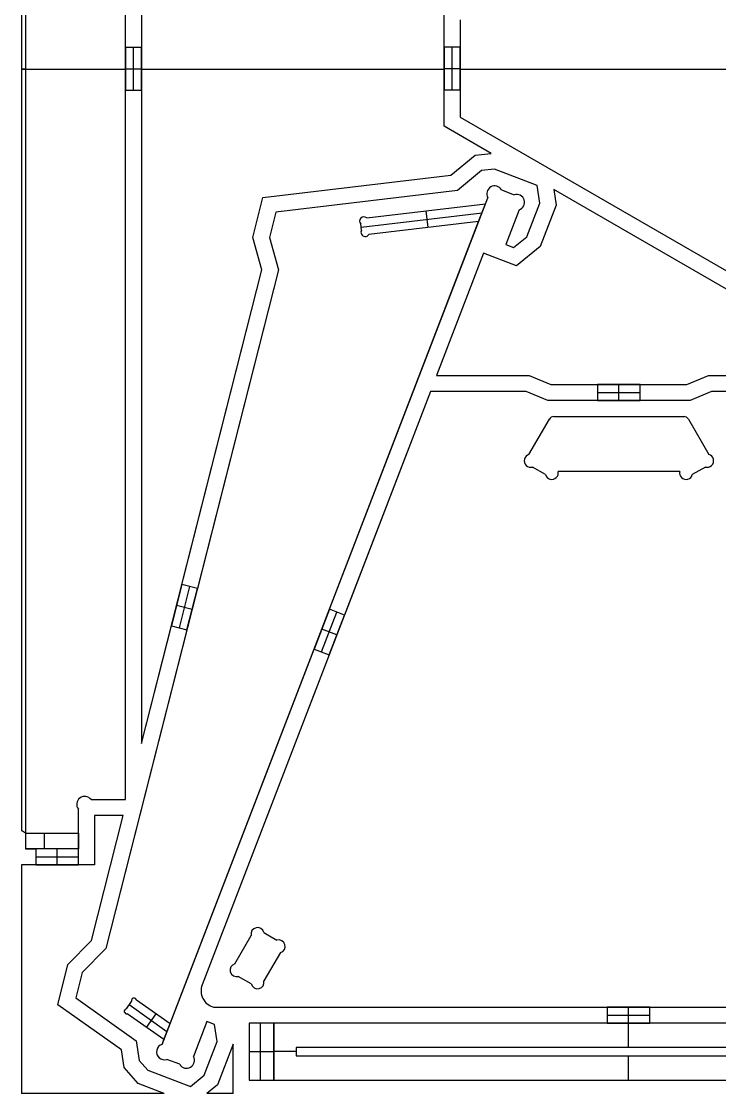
# Model space of a CAD drawing. Extents: x 0 to 96, y 0 to 48.
# Drawn here: x 69.87 to 86.23, y 0 to 25.13 of the extents above; entities that cross this region are included whole.
import ezdxf

# ---------------------------------------------------------------- set-up
doc = ezdxf.new("R2010")
doc.units = 0
doc.header["$MEASUREMENT"] = 0
doc.layers.add('3D_NESTING', color=18, linetype='CONTINUOUS')

msp = doc.modelspace()

# ---------------------------------------------------------------- linework, layer by layer
at = {"layer": '3D_NESTING'}
for p, q in [((69.874, 41.877, -0.738), (69.874, 6.155, -0.738)), ((69.874, 41.877, -0.394), (69.874, 6.155, -0.394)), ((69.965, 41.929, -0.394), (69.965, 6.102, -0.394)), ((69.965, 41.929), (69.965, 6.102)), ((69.965, 41.929, -0.197), (69.965, 6.102, -0.197)), ((72.311, 6.89), (72.311, 41.142)), ((72.311, 24.516, -0.738), (72.311, 41.142, -0.738)), ((72.311, 6.89, -0.369), (72.311, 41.142, -0.369)), ((72.686, 39.826), (72.686, 8.206)), ((72.686, 39.826, -0.738), (72.686, 24.516, -0.738)), ((72.686, 39.826, -0.369), (72.686, 8.206, -0.369)), ((79.777, 22.668), (79.777, 25.379)), ((79.777, 24.524, -0.738), (79.777, 25.379, -0.738)), ((79.777, 22.668, -0.369), (79.777, 25.379, -0.369)), ((80.152, 25.163), (80.152, 22.885)), ((80.152, 25.163, -0.738), (80.152, 24.524, -0.738)), ((80.152, 25.163, -0.369), (80.152, 22.885, -0.369)), ((72.311, 24.516, -0.738), (72.311, 23.516, -0.738)), ((72.686, 24.516, -0.738), (72.311, 24.516, -0.738)), ((72.686, 24.516, -0.613), (72.311, 24.516, -0.613)), ((72.311, 24.516, -0.613), (72.311, 23.516, -0.613)), ((72.311, 24.516, -0.738), (72.311, 24.516, -0.613)), ((72.686, 24.516, -0.675), (72.311, 24.516, -0.675)), ((72.498, 24.516, -0.738), (72.498, 24.516, -0.613)), ((72.498, 23.516, -0.738), (72.498, 24.516, -0.738)), ((72.498, 23.516, -0.613), (72.498, 24.516, -0.613)), ((72.686, 24.516, -0.738), (72.686, 24.516, -0.613)), ((72.686, 23.516, -0.613), (72.686, 24.516, -0.613)), ((72.686, 23.516, -0.738), (72.686, 24.516, -0.738)), ((80.152, 24.524, -0.738), (79.777, 24.524, -0.738)), ((80.152, 24.524, -0.613), (79.777, 24.524, -0.613)), ((79.777, 24.524, -0.613), (79.777, 23.524, -0.613)), ((79.777, 24.524, -0.738), (79.777, 24.524, -0.613)), ((79.777, 24.524, -0.738), (79.777, 23.524, -0.738)), ((80.152, 24.524, -0.675), (79.777, 24.524, -0.675)), ((79.964, 24.524, -0.738), (79.964, 24.524, -0.613)), ((79.964, 23.524, -0.738), (79.964, 24.524, -0.738)), ((79.964, 23.524, -0.613), (79.964, 24.524, -0.613)), ((80.152, 23.524, -0.738), (80.152, 24.524, -0.738)), ((80.152, 24.524, -0.738), (80.152, 24.524, -0.613)), ((80.152, 23.524, -0.613), (80.152, 24.524, -0.613)), ((69.874, 24.016, -0.394), (69.874, 24.016, -0.738)), ((69.874, 24.016, -0.394), (69.965, 24.016, -0.394)), ((72.311, 24, -0.738), (69.874, 24, -0.738)), ((69.965, 24.016), (69.965, 24.016, -0.394)), ((72.311, 24), (69.965, 24)), ((72.311, 24.016, -0.738), (72.686, 24.016, -0.738)), ((72.311, 24.016, -0.613), (72.686, 24.016, -0.613)), ((72.311, 24.016), (72.311, 24.016, -0.613)), ((72.686, 24.016), (72.686, 24.016, -0.613)), ((79.777, 24), (72.686, 24)), ((79.777, 24, -0.738), (72.686, 24, -0.738)), ((79.777, 24.024, -0.738), (80.152, 24.024, -0.738)), ((79.777, 24.024, -0.613), (80.152, 24.024, -0.613)), ((79.777, 24.024), (79.777, 24.024, -0.613)), ((80.152, 24.024), (80.152, 24.024, -0.613)), ((93.009, 24), (80.152, 24)), ((93.009, 24, -0.738), (80.152, 24, -0.738)), ((72.311, 6.89, -0.738), (72.311, 23.516, -0.738)), ((72.311, 23.516, -0.738), (72.686, 23.516, -0.738)), ((72.311, 23.516, -0.613), (72.686, 23.516, -0.613)), ((72.311, 23.516, -0.738), (72.311, 23.516, -0.613)), ((72.311, 23.516, -0.675), (72.686, 23.516, -0.675)), ((72.498, 23.516, -0.738), (72.498, 23.516, -0.613)), ((72.686, 23.516, -0.738), (72.686, 23.516, -0.613)), ((72.686, 23.516, -0.738), (72.686, 8.206, -0.738)), ((79.777, 22.668, -0.738), (79.777, 23.524, -0.738)), ((79.777, 23.524, -0.738), (80.152, 23.524, -0.738)), ((79.777, 23.524, -0.613), (80.152, 23.524, -0.613)), ((79.777, 23.524, -0.738), (79.777, 23.524, -0.613)), ((79.777, 23.524, -0.675), (80.152, 23.524, -0.675)), ((79.964, 23.524, -0.738), (79.964, 23.524, -0.613)), ((80.152, 23.524, -0.738), (80.152, 23.524, -0.613)), ((80.152, 23.524, -0.738), (80.152, 22.885, -0.738)), ((80.152, 22.885), (80.152, 22.885, -0.738)), ((80.152, 22.885), (92.586, 15.705)), ((80.152, 22.885, -0.738), (92.586, 15.705, -0.738)), ((80.152, 22.885, -0.369), (92.586, 15.705, -0.369)), ((80.876, 22.033), (79.777, 22.668)), ((79.777, 22.668), (79.777, 22.668, -0.738)), ((80.876, 22.033, -0.738), (79.777, 22.668, -0.738)), ((80.876, 22.033, -0.369), (79.777, 22.668, -0.369)), ((80.327, 22.351), (80.327, 22.351, -0.738)), ((79.934, 21.525), (80.503, 21.989)), ((79.934, 21.525, -0.738), (80.503, 21.989, -0.738)), ((79.934, 21.525, -0.369), (80.503, 21.989, -0.369)), ((80.503, 21.989), (80.876, 22.033)), ((80.503, 21.989, -0.738), (80.876, 22.033, -0.738)), ((80.503, 21.989, -0.369), (80.876, 22.033, -0.369)), ((80.503, 21.989), (80.503, 21.989, -0.738)), ((80.69, 22.011), (80.69, 22.011, -0.738)), ((80.876, 22.033), (80.876, 22.033, -0.738)), ((80.655, 21.629), (80.087, 21.165)), ((80.655, 21.629, -0.738), (80.087, 21.165, -0.738)), ((80.655, 21.629, -0.369), (80.087, 21.165, -0.369)), ((80.218, 21.757), (80.218, 21.757, -0.738)), ((80.954, 21.665), (80.655, 21.629)), ((80.954, 21.665, -0.738), (80.655, 21.629, -0.738)), ((80.954, 21.665, -0.369), (80.655, 21.629, -0.369)), ((80.655, 21.629), (80.655, 21.629, -0.738)), ((80.805, 21.647), (80.805, 21.647, -0.738)), ((81.953, 21.28), (80.954, 21.665)), ((80.954, 21.665), (80.954, 21.665, -0.738)), ((81.953, 21.28, -0.738), (80.954, 21.665, -0.738)), ((81.953, 21.28, -0.369), (80.954, 21.665, -0.369)), ((75.532, 21.002), (79.934, 21.525)), ((75.532, 21.002, -0.738), (79.934, 21.525, -0.738)), ((75.532, 21.002, -0.369), (79.934, 21.525, -0.369)), ((79.934, 21.525), (79.934, 21.525, -0.738)), ((80.371, 21.397), (80.371, 21.397, -0.738)), ((81.454, 21.473), (81.454, 21.473, -0.738)), ((80.087, 21.165), (75.833, 20.66)), ((80.087, 21.165, -0.738), (75.833, 20.66, -0.738)), ((80.087, 21.165, -0.369), (75.833, 20.66, -0.369)), ((77.733, 21.263), (77.733, 21.263, -0.738)), ((80.087, 21.165), (80.087, 21.165, -0.738)), ((80.868, 21.247), (80.868, 21.247, -0.738)), ((81.121, 21.179), (81.121, 21.179, -0.738)), ((81.121, 21.179), (81.421, 21.063)), ((81.121, 21.179, -0.738), (81.421, 21.063, -0.738)), ((81.121, 21.179, -0.369), (81.421, 21.063, -0.369)), ((81.271, 21.121), (81.271, 21.121, -0.738)), ((82.017, 20.866), (81.953, 21.28)), ((81.953, 21.28), (81.953, 21.28, -0.738)), ((82.017, 20.866, -0.738), (81.953, 21.28, -0.738)), ((82.017, 20.866, -0.369), (81.953, 21.28, -0.369)), ((92.258, 15.461), (82.348, 21.184)), ((82.348, 21.184), (82.348, 21.184, -0.738)), ((82.348, 21.184), (82.402, 20.824)), ((82.348, 21.184, -0.738), (82.402, 20.824, -0.738)), ((86.892, 18.56, -0.738), (82.348, 21.184, -0.738)), ((92.258, 15.461, -0.369), (82.348, 21.184, -0.369)), ((82.348, 21.184, -0.369), (82.402, 20.824, -0.369)), ((75.294, 20.059), (75.532, 21.002)), ((75.294, 20.059, -0.738), (75.532, 21.002, -0.738)), ((75.294, 20.059, -0.369), (75.532, 21.002, -0.369)), ((75.532, 21.002), (75.532, 21.002, -0.738)), ((77.09, 11.349, -0.738), (80.8, 20.994, -0.738)), ((77.96, 20.912), (77.96, 20.912, -0.738)), ((80.746, 20.852), (80.8, 20.994)), ((80.746, 20.852, -0.369), (80.8, 20.994, -0.369)), ((80.8, 20.994), (80.8, 20.994, -0.738)), ((81.421, 21.063), (81.421, 21.063, -0.738)), ((81.654, 20.944), (81.654, 20.944, -0.738)), ((81.714, 20.078), (82.017, 20.866)), ((81.714, 20.078, -0.738), (82.017, 20.866, -0.738)), ((81.714, 20.078, -0.369), (82.017, 20.866, -0.369)), ((81.985, 21.073), (81.985, 21.073, -0.738)), ((82.017, 20.866), (82.017, 20.866, -0.738)), ((82.375, 21.004), (82.375, 21.004, -0.738)), ((75.833, 20.66), (75.682, 20.064)), ((75.833, 20.66, -0.738), (75.682, 20.064, -0.738)), ((75.833, 20.66, -0.369), (75.682, 20.064, -0.369)), ((75.833, 20.66), (75.833, 20.66, -0.738)), ((77.836, 20.308, -0.394), (80.666, 20.644, -0.394)), ((77.963, 20.522), (80.746, 20.852)), ((77.963, 20.522, -0.394), (80.746, 20.852, -0.394)), ((77.963, 20.522, -0.197), (80.746, 20.852, -0.197)), ((79.346, 20.686, -0.394), (79.392, 20.295, -0.394)), ((79.373, 20.689), (79.373, 20.689, -0.394)), ((80.586, 20.437, -0.394), (80.746, 20.852, -0.394)), ((80.746, 20.852, -0.394), (80.746, 20.852)), ((81.535, 20.711), (81.222, 19.896)), ((81.535, 20.711, -0.738), (81.222, 19.896, -0.738)), ((81.535, 20.711, -0.369), (81.222, 19.896, -0.369)), ((81.535, 20.711), (81.535, 20.711, -0.738)), ((82.402, 20.824), (82.028, 19.851)), ((82.402, 20.824, -0.738), (82.028, 19.851, -0.738)), ((82.402, 20.824, -0.369), (82.028, 19.851, -0.369)), ((82.402, 20.824), (82.402, 20.824, -0.738)), ((73.356, 1.642), (80.586, 20.437)), ((73.356, 1.642, -0.369), (80.586, 20.437, -0.369)), ((75.413, 20.53), (75.413, 20.53, -0.738)), ((75.757, 20.362), (75.757, 20.362, -0.738)), ((77.824, 20.518), (77.824, 20.518, -0.394)), ((77.844, 20.238), (77.828, 20.379)), ((77.828, 20.379), (77.828, 20.379, -0.394)), ((77.844, 20.238, -0.394), (77.828, 20.379, -0.394)), ((77.844, 20.238, -0.197), (77.828, 20.379, -0.197)), ((77.963, 20.522), (77.963, 20.522, -0.394)), ((80.586, 20.437), (78.009, 20.131)), ((80.586, 20.437, -0.394), (78.009, 20.131, -0.394)), ((80.586, 20.437, -0.197), (78.009, 20.131, -0.197)), ((80.586, 20.437), (80.586, 20.437, -0.394)), ((81.865, 20.472), (81.865, 20.472, -0.738)), ((77.836, 20.308), (77.836, 20.308, -0.394)), ((77.844, 20.238), (77.844, 20.238, -0.394)), ((77.873, 20.102), (77.873, 20.102, -0.394)), ((78.009, 20.131), (78.009, 20.131, -0.394)), ((79.42, 20.298), (79.42, 20.298, -0.394)), ((81.378, 20.303), (81.378, 20.303, -0.738)), ((82.215, 20.337), (82.215, 20.337, -0.738)), ((75.507, 19.303), (75.294, 20.059)), ((75.294, 20.059), (75.294, 20.059, -0.738)), ((75.507, 19.303, -0.738), (75.294, 20.059, -0.738)), ((75.507, 19.303, -0.369), (75.294, 20.059, -0.369)), ((75.682, 20.064), (75.682, 20.064, -0.738)), ((75.682, 20.064), (75.895, 19.308)), ((75.682, 20.064, -0.738), (75.895, 19.308, -0.738)), ((75.682, 20.064, -0.369), (75.895, 19.308, -0.369)), ((81.222, 19.896), (81.222, 19.896, -0.738)), ((81.222, 19.896), (81.404, 19.825)), ((81.222, 19.896, -0.738), (81.404, 19.825, -0.738)), ((81.222, 19.896, -0.369), (81.404, 19.825, -0.369)), ((81.313, 19.86), (81.313, 19.86, -0.738)), ((81.404, 19.825), (81.714, 20.078)), ((81.404, 19.825, -0.738), (81.714, 20.078, -0.738)), ((81.404, 19.825, -0.369), (81.714, 20.078, -0.369)), ((82.028, 19.851), (81.472, 19.397)), ((82.028, 19.851, -0.738), (81.472, 19.397, -0.738)), ((82.028, 19.851, -0.369), (81.472, 19.397, -0.369)), ((81.559, 19.952), (81.559, 19.952, -0.738)), ((81.714, 20.078), (81.714, 20.078, -0.738)), ((82.028, 19.851), (82.028, 19.851, -0.738)), ((75.4, 19.681), (75.4, 19.681, -0.738)), ((75.789, 19.686), (75.789, 19.686, -0.738)), ((80.702, 19.694), (79.6, 16.83)), ((80.702, 19.694, -0.738), (79.6, 16.83, -0.738)), ((80.702, 19.694, -0.369), (79.6, 16.83, -0.369)), ((81.472, 19.397), (80.702, 19.694)), ((80.702, 19.694), (80.702, 19.694, -0.738)), ((81.472, 19.397, -0.738), (80.702, 19.694, -0.738)), ((81.472, 19.397, -0.369), (80.702, 19.694, -0.369)), ((81.404, 19.825), (81.404, 19.825, -0.738)), ((81.75, 19.624), (81.75, 19.624, -0.738)), ((81.087, 19.545), (81.087, 19.545, -0.738)), ((81.472, 19.397), (81.472, 19.397, -0.738)), ((75.895, 19.308), (71.85, 3.398)), ((75.895, 19.308, -0.369), (71.85, 3.398, -0.369)), ((72.686, 8.206), (75.507, 19.303)), ((72.686, 8.206, -0.369), (75.507, 19.303, -0.369)), ((73.632, 11.93, -0.738), (75.507, 19.303, -0.738)), ((75.895, 19.308, -0.738), (73.996, 11.837, -0.738)), ((75.507, 19.303), (75.507, 19.303, -0.738)), ((75.895, 19.308), (75.895, 19.308, -0.738)), ((80.151, 18.262), (80.151, 18.262, -0.738)), ((79.6, 16.83), (79.6, 16.83, -0.738)), ((79.6, 16.83), (81.773, 16.83)), ((79.6, 16.83, -0.738), (81.773, 16.83, -0.738)), ((79.6, 16.83, -0.369), (81.773, 16.83, -0.369)), ((80.687, 16.83), (80.687, 16.83, -0.738)), ((81.773, 16.83), (81.773, 16.83, -0.738)), ((81.773, 16.83), (82.278, 16.619)), ((81.773, 16.83, -0.738), (82.278, 16.619, -0.738)), ((81.773, 16.83, -0.369), (82.278, 16.619, -0.369)), ((82.025, 16.724), (82.025, 16.724, -0.738)), ((82.278, 16.619), (82.278, 16.619, -0.738)), ((82.278, 16.619), (85.465, 16.619)), ((82.278, 16.619, -0.738), (83.371, 16.619, -0.738)), ((82.278, 16.619, -0.369), (85.465, 16.619, -0.369)), ((84.371, 16.619, -0.738), (83.371, 16.619, -0.738)), ((83.371, 16.619, -0.738), (83.371, 16.244, -0.738)), ((83.371, 16.619, -0.613), (83.371, 16.244, -0.613)), ((83.371, 16.619, -0.738), (83.371, 16.619, -0.613)), ((84.371, 16.619, -0.613), (83.371, 16.619, -0.613)), ((83.371, 16.619, -0.675), (83.371, 16.244, -0.675)), ((83.871, 16.244, -0.738), (83.871, 16.619, -0.738)), ((83.871, 16.244, -0.613), (83.871, 16.619, -0.613)), ((83.871, 16.619), (83.871, 16.619, -0.613)), ((84.371, 16.244, -0.738), (84.371, 16.619, -0.738)), ((84.371, 16.244, -0.613), (84.371, 16.619, -0.613)), ((84.371, 16.619, -0.738), (84.371, 16.619, -0.613)), ((84.371, 16.619, -0.738), (85.465, 16.619, -0.738)), ((84.371, 16.244, -0.675), (84.371, 16.619, -0.675)), ((85.465, 16.619), (85.97, 16.83)), ((85.465, 16.619, -0.738), (85.97, 16.83, -0.738)), ((85.465, 16.619, -0.369), (85.97, 16.83, -0.369)), ((85.465, 16.619), (85.465, 16.619, -0.738)), ((85.718, 16.724), (85.718, 16.724, -0.738)), ((85.97, 16.83), (85.97, 16.83, -0.738)), ((85.97, 16.83), (88.544, 16.83)), ((85.97, 16.83, -0.738), (88.544, 16.83, -0.738)), ((85.97, 16.83, -0.369), (88.544, 16.83, -0.369)), ((79.456, 16.455), (74.107, 2.551)), ((79.456, 16.455, -0.369), (74.107, 2.551, -0.369)), ((79.456, 16.455, -0.738), (77.44, 11.215, -0.738)), ((79.456, 16.455), (79.456, 16.455, -0.738)), ((81.698, 16.455), (79.456, 16.455)), ((81.698, 16.455, -0.738), (79.456, 16.455, -0.738)), ((81.698, 16.455, -0.369), (79.456, 16.455, -0.369)), ((80.577, 16.455), (80.577, 16.455, -0.738)), ((82.203, 16.244), (81.698, 16.455)), ((81.698, 16.455), (81.698, 16.455, -0.738)), ((82.203, 16.244, -0.738), (81.698, 16.455, -0.738)), ((82.203, 16.244, -0.369), (81.698, 16.455, -0.369)), ((81.95, 16.349), (81.95, 16.349, -0.738)), ((83.371, 16.431, -0.738), (83.371, 16.431, -0.613)), ((83.371, 16.431, -0.738), (84.371, 16.431, -0.738)), ((83.371, 16.431, -0.613), (84.371, 16.431, -0.613)), ((84.371, 16.431, -0.738), (84.371, 16.431, -0.613)), ((86.045, 16.455), (85.54, 16.244)), ((86.045, 16.455, -0.738), (85.54, 16.244, -0.738)), ((86.045, 16.455, -0.369), (85.54, 16.244, -0.369)), ((85.793, 16.349), (85.793, 16.349, -0.738)), ((86.045, 16.455), (86.045, 16.455, -0.738)), ((88.287, 16.455), (86.045, 16.455)), ((88.287, 16.455, -0.738), (86.045, 16.455, -0.738)), ((88.287, 16.455, -0.369), (86.045, 16.455, -0.369)), ((82.203, 16.244), (82.203, 16.244, -0.738)), ((85.54, 16.244), (82.203, 16.244)), ((83.371, 16.244, -0.738), (82.203, 16.244, -0.738)), ((85.54, 16.244, -0.369), (82.203, 16.244, -0.369)), ((83.371, 16.244, -0.738), (84.371, 16.244, -0.738)), ((83.371, 16.244, -0.738), (83.371, 16.244, -0.613)), ((83.371, 16.244, -0.613), (84.371, 16.244, -0.613)), ((83.871, 16.244), (83.871, 16.244, -0.613)), ((85.54, 16.244, -0.738), (84.371, 16.244, -0.738)), ((84.371, 16.244, -0.738), (84.371, 16.244, -0.613)), ((85.54, 16.244), (85.54, 16.244, -0.738)), ((82.287, 15.849), (82.287, 15.849, -0.738)), ((82.346, 15.865), (82.346, 15.865, -0.738)), ((82.346, 15.865), (85.397, 15.865)), ((82.346, 15.865, -0.738), (85.397, 15.865, -0.738)), ((82.346, 15.865, -0.369), (85.397, 15.865, -0.369)), ((83.871, 15.865), (83.871, 15.865, -0.738)), ((85.397, 15.865), (85.397, 15.865, -0.738)), ((85.456, 15.849), (85.456, 15.849, -0.738)), ((81.765, 14.976), (82.244, 15.806)), ((81.765, 14.976, -0.738), (82.244, 15.806, -0.738)), ((81.765, 14.976, -0.369), (82.244, 15.806, -0.369)), ((82.244, 15.806), (82.244, 15.806, -0.738)), ((85.499, 15.806), (85.499, 15.806, -0.738)), ((85.499, 15.806), (85.978, 14.976)), ((85.499, 15.806, -0.738), (85.978, 14.976, -0.738)), ((85.499, 15.806, -0.369), (85.978, 14.976, -0.369)), ((82.004, 15.391), (82.004, 15.391, -0.738)), ((85.739, 15.391), (85.739, 15.391, -0.738)), ((81.672, 14.905), (81.672, 14.905, -0.738)), ((81.765, 14.976), (81.765, 14.976, -0.738)), ((85.978, 14.976), (85.978, 14.976, -0.738)), ((86.071, 14.905), (86.071, 14.905, -0.738)), ((81.657, 14.788), (81.657, 14.788, -0.738)), ((81.73, 14.696), (81.73, 14.696, -0.738)), ((82.151, 14.507), (81.846, 14.683)), ((81.846, 14.683), (81.846, 14.683, -0.738)), ((82.151, 14.507, -0.738), (81.846, 14.683, -0.738)), ((82.151, 14.507, -0.369), (81.846, 14.683, -0.369)), ((81.999, 14.595), (81.999, 14.595, -0.738)), ((82.446, 14.581), (82.446, 14.581, -0.738)), ((85.297, 14.581), (82.446, 14.581)), ((85.297, 14.581, -0.738), (82.446, 14.581, -0.738)), ((85.297, 14.581, -0.369), (82.446, 14.581, -0.369)), ((83.871, 14.581), (83.871, 14.581, -0.738)), ((85.297, 14.581), (85.297, 14.581, -0.738)), ((85.897, 14.683), (85.592, 14.507)), ((85.897, 14.683, -0.738), (85.592, 14.507, -0.738)), ((85.897, 14.683, -0.369), (85.592, 14.507, -0.369)), ((85.744, 14.595), (85.744, 14.595, -0.738)), ((85.897, 14.683), (85.897, 14.683, -0.738)), ((86.013, 14.696), (86.013, 14.696, -0.738)), ((86.086, 14.788), (86.086, 14.788, -0.738)), ((82.151, 14.507), (82.151, 14.507, -0.738)), ((82.22, 14.413), (82.22, 14.413, -0.738)), ((82.336, 14.396), (82.336, 14.396, -0.738)), ((82.429, 14.466), (82.429, 14.466, -0.738)), ((85.314, 14.466), (85.314, 14.466, -0.738)), ((85.407, 14.396), (85.407, 14.396, -0.738)), ((85.523, 14.413), (85.523, 14.413, -0.738)), ((85.592, 14.507), (85.592, 14.507, -0.738)), ((74.096, 13.754), (74.096, 13.754, -0.738)), ((73.632, 11.93, -0.613), (73.386, 10.961, -0.613)), ((73.632, 11.93, -0.738), (73.386, 10.961, -0.738)), ((73.814, 11.884, -0.738), (73.568, 10.914, -0.738)), ((73.814, 11.884, -0.613), (73.568, 10.914, -0.613)), ((73.996, 11.837, -0.738), (73.632, 11.93, -0.738)), ((73.996, 11.837, -0.613), (73.632, 11.93, -0.613)), ((73.632, 11.93, -0.738), (73.632, 11.93, -0.613)), ((73.996, 11.837, -0.675), (73.632, 11.93, -0.675)), ((73.749, 10.868, -0.738), (73.996, 11.837, -0.738)), ((73.749, 10.868, -0.613), (73.996, 11.837, -0.613)), ((73.814, 11.884, -0.738), (73.814, 11.884, -0.613)), ((73.996, 11.837, -0.738), (73.996, 11.837, -0.613)), ((73.509, 11.445, -0.738), (73.873, 11.353, -0.738)), ((73.509, 11.445, -0.613), (73.873, 11.353, -0.613)), ((73.873, 11.353), (73.873, 11.353, -0.613)), ((77.09, 11.349, -0.738), (76.731, 10.416, -0.738)), ((77.09, 11.349, -0.613), (76.731, 10.416, -0.613)), ((77.44, 11.215, -0.738), (77.09, 11.349, -0.738)), ((77.44, 11.215, -0.613), (77.09, 11.349, -0.613)), ((77.09, 11.349, -0.738), (77.09, 11.349, -0.613)), ((77.44, 11.215, -0.675), (77.09, 11.349, -0.675)), ((76.906, 10.349, -0.738), (77.265, 11.282, -0.738)), ((76.906, 10.349, -0.613), (77.265, 11.282, -0.613)), ((76.984, 11.073), (76.984, 11.073, -0.613)), ((77.081, 10.281, -0.738), (77.44, 11.215, -0.738)), ((77.081, 10.281, -0.613), (77.44, 11.215, -0.613)), ((77.265, 11.282, -0.738), (77.265, 11.282, -0.613)), ((77.44, 11.215, -0.738), (77.44, 11.215, -0.613)), ((73.749, 10.868, -0.738), (71.85, 3.398, -0.738)), ((72.686, 8.206, -0.738), (73.386, 10.961, -0.738)), ((73.386, 10.961, -0.738), (73.749, 10.868, -0.738)), ((73.386, 10.961, -0.613), (73.749, 10.868, -0.613)), ((73.386, 10.961, -0.738), (73.386, 10.961, -0.613)), ((73.386, 10.961, -0.675), (73.749, 10.868, -0.675)), ((73.568, 10.914, -0.738), (73.568, 10.914, -0.613)), ((73.749, 10.868, -0.738), (73.749, 10.868, -0.613)), ((77.261, 10.748, -0.738), (76.911, 10.883, -0.738)), ((77.261, 10.748, -0.613), (76.911, 10.883, -0.613)), ((73.167, 1.152, -0.738), (76.731, 10.416, -0.738)), ((76.731, 10.416, -0.738), (77.081, 10.281, -0.738)), ((76.731, 10.416, -0.613), (77.081, 10.281, -0.613)), ((76.731, 10.416, -0.738), (76.731, 10.416, -0.613)), ((76.731, 10.416, -0.675), (77.081, 10.281, -0.675)), ((76.906, 10.349, -0.738), (76.906, 10.349, -0.613)), ((77.081, 10.281, -0.738), (74.107, 2.551, -0.738)), ((77.081, 10.281, -0.738), (77.081, 10.281, -0.613)), ((76.782, 9.503), (76.782, 9.503, -0.738)), ((72.686, 8.206), (72.686, 8.206, -0.738)), ((71.242, 6.925), (71.242, 6.925, -0.738)), ((71.505, 6.89), (71.505, 6.89, -0.738)), ((71.505, 6.89), (72.311, 6.89)), ((71.505, 6.89, -0.738), (72.311, 6.89, -0.738)), ((71.505, 6.89, -0.369), (72.311, 6.89, -0.369)), ((71.908, 6.89), (71.908, 6.89, -0.738)), ((72.311, 6.89), (72.311, 6.89, -0.738)), ((71.207, 6.662), (71.207, 6.662, -0.738)), ((71.207, 5.734, -0.738), (71.207, 6.662, -0.738)), ((71.207, 6.102), (71.207, 6.662)), ((71.207, 6.102, -0.369), (71.207, 6.662, -0.369)), ((71.511, 3.588), (72.256, 6.515)), ((71.511, 3.588, -0.738), (72.256, 6.515, -0.738)), ((71.511, 3.588, -0.369), (72.256, 6.515, -0.369)), ((71.582, 6.515), (71.582, 6.515, -0.738)), ((72.256, 6.515), (71.582, 6.515)), ((71.582, 6.515), (71.582, 5.359)), ((72.256, 6.515, -0.738), (71.582, 6.515, -0.738)), ((71.582, 6.515, -0.738), (71.582, 5.359, -0.738)), ((72.256, 6.515, -0.369), (71.582, 6.515, -0.369)), ((71.582, 6.515, -0.369), (71.582, 5.359, -0.369)), ((71.919, 6.515), (71.919, 6.515, -0.738)), ((72.256, 6.515), (72.256, 6.515, -0.738)), ((69.874, 6.155, -0.394), (69.874, 6.155, -0.738)), ((69.923, 6.135, -0.394), (69.923, 6.135, -0.738)), ((69.965, 6.102), (69.965, 6.102, -0.394)), ((69.965, 6.102, -0.738), (69.965, 5.734, -0.738)), ((69.965, 6.102, -0.394), (71.207, 6.102, -0.394)), ((69.965, 6.102, -0.394), (69.965, 5.734, -0.394)), ((69.965, 6.102), (71.207, 6.102)), ((69.965, 6.102, -0.394), (69.965, 6.102, -0.738)), ((69.965, 6.102, -0.197), (71.207, 6.102, -0.197)), ((70.402, 6.102, -0.394), (70.402, 5.734, -0.394)), ((70.586, 6.102), (70.586, 6.102, -0.394)), ((71.207, 6.102), (71.207, 6.102, -0.394)), ((71.207, 6.102, -0.394), (71.207, 5.734, -0.394)), ((71.207, 6.102), (71.207, 6.102, -0.738)), ((69.965, 5.918, -0.394), (69.965, 5.918, -0.738)), ((71.582, 5.937), (71.582, 5.937, -0.738)), ((69.965, 5.734, -0.738), (70.207, 5.734, -0.738)), ((71.207, 5.734, -0.394), (69.965, 5.734, -0.394)), ((69.965, 5.734, -0.394), (69.965, 5.734, -0.738)), ((71.207, 5.734, -0.738), (70.207, 5.734, -0.738)), ((70.207, 5.734, -0.738), (70.207, 5.359, -0.738)), ((70.207, 5.734, -0.613), (70.207, 5.359, -0.613)), ((70.207, 5.734, -0.738), (70.207, 5.734, -0.613)), ((71.207, 5.734, -0.613), (70.207, 5.734, -0.613)), ((70.207, 5.734, -0.675), (70.207, 5.359, -0.675)), ((70.207, 5.547, -0.738), (70.207, 5.547, -0.613)), ((70.207, 5.547, -0.738), (71.207, 5.547, -0.738)), ((70.207, 5.547, -0.613), (71.207, 5.547, -0.613)), ((70.586, 5.734, -0.394), (70.586, 5.734, -0.613)), ((70.707, 5.359, -0.738), (70.707, 5.734, -0.738)), ((70.707, 5.359, -0.613), (70.707, 5.734, -0.613)), ((71.207, 5.734, -0.394), (71.207, 5.734, -0.613)), ((71.207, 5.359, -0.738), (71.207, 5.734, -0.738)), ((71.207, 5.359, -0.613), (71.207, 5.734, -0.613)), ((71.207, 5.734, -0.738), (71.207, 5.734, -0.613)), ((71.207, 5.359, -0.675), (71.207, 5.734, -0.675)), ((71.207, 5.547, -0.738), (71.207, 5.547, -0.613)), ((69.874, 5.359), (69.874, 5.359, -0.738)), ((71.582, 5.359), (69.874, 5.359)), ((69.874, 5.359), (69.874, 0)), ((69.874, 5.359, -0.738), (69.874, 0, -0.738)), ((70.207, 5.359, -0.738), (69.874, 5.359, -0.738)), ((71.582, 5.359, -0.369), (69.874, 5.359, -0.369)), ((69.874, 5.359, -0.369), (69.874, 0, -0.369)), ((70.207, 5.359, -0.738), (71.207, 5.359, -0.738)), ((70.207, 5.359, -0.738), (70.207, 5.359, -0.613)), ((70.207, 5.359, -0.613), (71.207, 5.359, -0.613)), ((70.728, 5.359), (70.728, 5.359, -0.613)), ((71.582, 5.359, -0.738), (71.207, 5.359, -0.738)), ((71.207, 5.359, -0.738), (71.207, 5.359, -0.613)), ((71.582, 5.359), (71.582, 5.359, -0.738)), ((71.883, 5.051), (71.883, 5.051, -0.738)), ((75.369, 3.887), (75.369, 3.887, -0.738)), ((75.552, 3.775), (75.86, 3.595)), ((75.552, 3.775, -0.738), (75.86, 3.595, -0.738)), ((75.552, 3.775), (75.552, 3.775, -0.738)), ((75.552, 3.775, -0.369), (75.86, 3.595, -0.369)), ((70.962, 3.024), (71.511, 3.588)), ((70.962, 3.024, -0.738), (71.511, 3.588, -0.738)), ((70.962, 3.024, -0.369), (71.511, 3.588, -0.369)), ((71.511, 3.588), (71.511, 3.588, -0.738)), ((74.873, 3.04), (75.257, 3.704)), ((74.873, 3.04, -0.738), (75.257, 3.704, -0.738)), ((74.873, 3.04, -0.369), (75.257, 3.704, -0.369)), ((75.257, 3.704), (75.257, 3.704, -0.738)), ((75.706, 3.685), (75.706, 3.685, -0.738)), ((75.86, 3.595), (75.86, 3.595, -0.738)), ((71.237, 3.306), (71.237, 3.306, -0.738)), ((71.85, 3.398), (71.3, 2.834)), ((71.85, 3.398, -0.738), (71.3, 2.834, -0.738)), ((71.85, 3.398, -0.369), (71.3, 2.834, -0.369)), ((71.85, 3.398), (71.85, 3.398, -0.738)), ((75.065, 3.372), (75.065, 3.372, -0.738)), ((75.943, 3.303), (75.552, 2.643)), ((75.943, 3.303, -0.738), (75.552, 2.643, -0.738)), ((75.943, 3.303, -0.369), (75.552, 2.643, -0.369)), ((75.943, 3.303), (75.943, 3.303, -0.738)), ((76.048, 3.49), (76.048, 3.49, -0.738)), ((70.723, 2.083), (70.962, 3.024)), ((70.723, 2.083, -0.738), (70.962, 3.024, -0.738)), ((70.723, 2.083, -0.369), (70.962, 3.024, -0.369)), ((70.962, 3.024), (70.962, 3.024, -0.738)), ((71.575, 3.116), (71.575, 3.116, -0.738)), ((74.873, 3.04), (74.873, 3.04, -0.738)), ((71.3, 2.834), (71.149, 2.24)), ((71.3, 2.834, -0.738), (71.149, 2.24, -0.738)), ((71.3, 2.834, -0.369), (71.149, 2.24, -0.369)), ((71.3, 2.834), (71.3, 2.834, -0.738)), ((74.768, 2.853), (74.768, 2.853, -0.738)), ((75.748, 2.973), (75.748, 2.973, -0.738)), ((69.874, 2.68), (69.874, 2.68, -0.738)), ((70.842, 2.553), (70.842, 2.553, -0.738)), ((71.225, 2.537), (71.225, 2.537, -0.738)), ((74.107, 2.551), (74.107, 2.551, -0.738)), ((75.257, 2.57), (74.955, 2.747)), ((74.955, 2.747), (74.955, 2.747, -0.738)), ((75.257, 2.57, -0.738), (74.955, 2.747, -0.738)), ((75.257, 2.57, -0.369), (74.955, 2.747, -0.369)), ((75.106, 2.659), (75.106, 2.659, -0.738)), ((75.257, 2.57), (75.257, 2.57, -0.738)), ((75.552, 2.643), (75.552, 2.643, -0.738)), ((75.441, 2.459), (75.441, 2.459, -0.738)), ((72.217, 1.024), (70.723, 2.083)), ((70.723, 2.083), (70.723, 2.083, -0.738)), ((72.217, 1.024, -0.738), (70.723, 2.083, -0.738)), ((72.217, 1.024, -0.369), (70.723, 2.083, -0.369)), ((71.149, 2.24), (71.149, 2.24, -0.738)), ((71.149, 2.24), (72.563, 1.239)), ((71.149, 2.24, -0.738), (72.563, 1.239, -0.738)), ((71.149, 2.24, -0.369), (72.563, 1.239, -0.369)), ((72.332, 1.988), (72.453, 2.16)), ((72.332, 1.988, -0.394), (72.453, 2.16, -0.394)), ((72.332, 1.988, -0.197), (72.453, 2.16, -0.197)), ((72.393, 2.074), (72.393, 2.074, -0.394)), ((73.282, 1.449, -0.394), (72.395, 2.077, -0.394)), ((72.453, 2.16), (72.453, 2.16, -0.394)), ((72.49, 2.237), (72.49, 2.237, -0.394)), ((72.567, 2.2), (72.567, 2.2, -0.394)), ((72.567, 2.2), (73.356, 1.642)), ((72.567, 2.2, -0.394), (73.356, 1.642, -0.394)), ((72.567, 2.2, -0.197), (73.356, 1.642, -0.197)), ((74.124, 2.23), (74.124, 2.23, -0.738)), ((74.374, 2.028), (74.374, 2.028, -0.738)), ((74.374, 2.028), (93.369, 2.028)), ((74.374, 2.028, -0.738), (83.594, 2.028, -0.738)), ((74.374, 2.028, -0.369), (93.369, 2.028, -0.369)), ((84.594, 2.028, -0.738), (83.594, 2.028, -0.738)), ((83.594, 2.028, -0.738), (83.594, 1.653, -0.738)), ((83.594, 2.028, -0.613), (83.594, 1.653, -0.613)), ((83.594, 2.028, -0.738), (83.594, 2.028, -0.613)), ((84.594, 2.028, -0.613), (83.594, 2.028, -0.613)), ((83.594, 2.028, -0.675), (83.594, 1.653, -0.675)), ((83.871, 2.028), (83.871, 2.028, -0.613)), ((84.094, 1.653, -0.738), (84.094, 2.028, -0.738)), ((84.094, 1.653, -0.613), (84.094, 2.028, -0.613)), ((84.594, 1.653, -0.738), (84.594, 2.028, -0.738)), ((84.594, 1.653, -0.613), (84.594, 2.028, -0.613)), ((84.594, 2.028, -0.738), (84.594, 2.028, -0.613)), ((84.594, 2.028, -0.738), (93.369, 2.028, -0.738)), ((84.594, 1.653, -0.675), (84.594, 2.028, -0.675)), ((72.284, 1.919), (72.284, 1.919, -0.394)), ((72.332, 1.988), (72.332, 1.988, -0.394)), ((72.353, 1.87), (72.353, 1.87, -0.394)), ((73.21, 1.263), (72.353, 1.87)), ((73.21, 1.263, -0.394), (72.353, 1.87, -0.394)), ((73.21, 1.263, -0.197), (72.353, 1.87, -0.197)), ((72.805, 1.549, -0.394), (73.033, 1.871, -0.394)), ((73.007, 1.889), (73.007, 1.889, -0.394)), ((83.594, 1.841, -0.738), (83.594, 1.841, -0.613)), ((83.594, 1.841, -0.738), (84.594, 1.841, -0.738)), ((83.594, 1.841, -0.613), (84.594, 1.841, -0.613)), ((84.594, 1.841, -0.738), (84.594, 1.841, -0.613)), ((71.47, 1.554), (71.47, 1.554, -0.738)), ((71.856, 1.739), (71.856, 1.739, -0.738)), ((72.802, 1.551), (72.802, 1.551, -0.394)), ((73.21, 1.263, -0.394), (73.356, 1.642, -0.394)), ((73.356, 1.642, -0.394), (73.356, 1.642)), ((74.216, 1.685), (73.902, 0.87)), ((74.216, 1.685, -0.738), (73.902, 0.87, -0.738)), ((74.216, 1.685, -0.369), (73.902, 0.87, -0.369)), ((74.398, 1.615), (74.216, 1.685)), ((74.216, 1.685), (74.216, 1.685, -0.738)), ((74.398, 1.615, -0.738), (74.216, 1.685, -0.738)), ((74.398, 1.615, -0.369), (74.216, 1.685, -0.369)), ((74.307, 1.65), (74.307, 1.65, -0.738)), ((74.459, 1.22), (74.398, 1.615)), ((74.398, 1.615), (74.398, 1.615, -0.738)), ((74.459, 1.22, -0.738), (74.398, 1.615, -0.738)), ((74.459, 1.22, -0.369), (74.398, 1.615, -0.369)), ((75.212, 1.653, -0.738), (75.212, 0.315, -0.738)), ((75.788, 1.653, -0.394), (75.212, 1.653, -0.394)), ((75.212, 1.653, -0.394), (75.212, 0.315, -0.394)), ((75.212, 1.653, -0.394), (75.212, 1.653, -0.738)), ((83.594, 1.653, -0.738), (75.212, 1.653, -0.738)), ((75.463, 1.653, -0.394), (75.463, 0.315, -0.394)), ((75.788, 1.653, -0.394), (75.788, 0.315, -0.394)), ((92.401, 1.653, -0.19), (75.788, 1.653, -0.19)), ((75.788, 0.315, -0.19), (75.788, 1.653, -0.19)), ((75.788, 1.653, -0.19), (75.788, 1.653, -0.394)), ((92.401, 1.653, -0.369), (75.788, 1.653, -0.369)), ((75.788, 1.653, -0.197), (75.788, 0.315, -0.197)), ((83.594, 1.653, -0.738), (83.594, 1.653, -0.613)), ((83.594, 1.653, -0.613), (84.594, 1.653, -0.613)), ((83.594, 1.653, -0.738), (84.594, 1.653, -0.738)), ((84.094, 1.653, -0.19), (84.094, 1.653, -0.613)), ((84.094, 1.083, -0.19), (84.094, 1.653, -0.19)), ((92.977, 1.653, -0.738), (84.594, 1.653, -0.738)), ((84.594, 1.653, -0.738), (84.594, 1.653, -0.613)), ((73.167, 1.152), (73.21, 1.263)), ((73.167, 1.152, -0.369), (73.21, 1.263, -0.369)), ((73.21, 1.263), (73.21, 1.263, -0.394)), ((74.059, 1.277), (74.059, 1.277, -0.738)), ((74.429, 1.418), (74.429, 1.418, -0.738)), ((72.28, 0.613), (72.217, 1.024)), ((72.217, 1.024), (72.217, 1.024, -0.738)), ((72.28, 0.613, -0.738), (72.217, 1.024, -0.738)), ((72.28, 0.613, -0.369), (72.217, 1.024, -0.369)), ((72.563, 1.239), (72.563, 1.239, -0.738)), ((72.563, 1.239), (72.634, 0.778)), ((72.563, 1.239, -0.738), (72.634, 0.778, -0.738)), ((72.563, 1.239, -0.369), (72.634, 0.778, -0.369)), ((72.599, 1.008), (72.599, 1.008, -0.738)), ((73.167, 1.152), (73.167, 1.152, -0.738)), ((74.156, 0.432), (74.459, 1.22)), ((74.156, 0.432, -0.738), (74.459, 1.22, -0.738)), ((74.156, 0.432, -0.369), (74.459, 1.22, -0.369)), ((74.459, 1.22), (74.459, 1.22, -0.738)), ((74.837, 1.157), (74.47, 0.204)), ((74.837, 1.157, -0.738), (74.47, 0.204, -0.738)), ((74.837, 1.157, -0.369), (74.47, 0.204, -0.369)), ((74.837, 1.157), (74.837, 1.157, -0.738)), ((74.837, 0), (74.837, 1.157)), ((74.837, 0, -0.738), (74.837, 1.157, -0.738)), ((74.837, 0, -0.369), (74.837, 1.157, -0.369)), ((76.311, 1.083), (76.311, 1.083, -0.19)), ((91.878, 1.083, -0.19), (76.311, 1.083, -0.19)), ((76.311, 1.083, -0.19), (76.311, 0.886, -0.19)), ((91.878, 1.083), (76.311, 1.083)), ((76.311, 1.083), (76.311, 0.886)), ((91.878, 1.083, -0.095), (76.311, 1.083, -0.095)), ((76.311, 1.083, -0.095), (76.311, 0.886, -0.095)), ((84.095, 1.083), (84.095, 1.083, -0.19)), ((72.248, 0.819), (72.248, 0.819, -0.738)), ((72.634, 0.778), (72.634, 0.778, -0.738)), ((72.634, 0.778), (72.832, 0.551)), ((72.634, 0.778, -0.738), (72.832, 0.551, -0.738)), ((72.634, 0.778, -0.369), (72.832, 0.551, -0.369)), ((73.048, 0.919), (73.048, 0.919, -0.738)), ((73.582, 0.685), (73.282, 0.8)), ((73.282, 0.8), (73.282, 0.8, -0.738)), ((73.582, 0.685, -0.738), (73.282, 0.8, -0.738)), ((73.582, 0.685, -0.369), (73.282, 0.8, -0.369)), ((73.902, 0.87), (73.902, 0.87, -0.738)), ((74.307, 0.826), (74.307, 0.826, -0.738)), ((75.212, 0.984, -0.394), (75.212, 0.984, -0.738)), ((75.212, 0.984, -0.394), (75.788, 0.984, -0.394)), ((75.788, 0.984, -0.19), (75.788, 0.984, -0.394)), ((76.311, 0.984, -0.19), (75.788, 0.984, -0.19)), ((76.311, 0.984), (76.311, 0.984, -0.19)), ((76.311, 0.886, -0.19), (91.878, 0.886, -0.19)), ((76.311, 0.886), (76.311, 0.886, -0.19)), ((76.311, 0.886), (91.878, 0.886)), ((76.311, 0.886, -0.095), (91.878, 0.886, -0.095)), ((84.094, 0.315, -0.19), (84.094, 0.886, -0.19)), ((84.095, 0.886), (84.095, 0.886, -0.19)), ((72.61, 0.235), (72.28, 0.613)), ((72.28, 0.613), (72.28, 0.613, -0.738)), ((72.61, 0.235, -0.738), (72.28, 0.613, -0.738)), ((72.61, 0.235, -0.369), (72.28, 0.613, -0.369)), ((72.733, 0.665), (72.733, 0.665, -0.738)), ((72.832, 0.551), (72.832, 0.551, -0.738)), ((72.832, 0.551), (73.831, 0.167)), ((72.832, 0.551, -0.738), (73.831, 0.167, -0.738)), ((72.832, 0.551, -0.369), (73.831, 0.167, -0.369)), ((73.432, 0.743), (73.432, 0.743, -0.738)), ((73.582, 0.685), (73.582, 0.685, -0.738)), ((73.834, 0.617), (73.834, 0.617, -0.738)), ((74.653, 0.681), (74.653, 0.681, -0.738)), ((74.837, 0.549), (74.837, 0.549, -0.738)), ((72.445, 0.424), (72.445, 0.424, -0.738)), ((73.331, 0.359), (73.331, 0.359, -0.738)), ((73.831, 0.167), (74.156, 0.432)), ((73.831, 0.167, -0.738), (74.156, 0.432, -0.738)), ((73.831, 0.167, -0.369), (74.156, 0.432, -0.369)), ((73.993, 0.3), (73.993, 0.3, -0.738)), ((74.156, 0.432), (74.156, 0.432, -0.738)), ((75.212, 0.315, -0.738), (92.977, 0.315, -0.738)), ((75.212, 0.315, -0.394), (75.788, 0.315, -0.394)), ((75.212, 0.315, -0.394), (75.212, 0.315, -0.738)), ((75.788, 0.315, -0.394), (75.788, 0.315, -0.19)), ((75.788, 0.315, -0.19), (92.401, 0.315, -0.19)), ((75.788, 0.315, -0.369), (92.401, 0.315, -0.369)), ((84.094, 0.315, -0.19), (84.094, 0.315, -0.738)), ((69.874, 0), (69.874, 0, -0.738)), ((73.221, 0), (69.874, 0)), ((73.221, 0, -0.738), (69.874, 0, -0.738)), ((73.221, 0, -0.369), (69.874, 0, -0.369)), ((72.61, 0.235), (72.61, 0.235, -0.738)), ((73.221, 0), (72.61, 0.235)), ((73.221, 0, -0.738), (72.61, 0.235, -0.738)), ((73.221, 0, -0.369), (72.61, 0.235, -0.369)), ((73.831, 0.167), (73.831, 0.167, -0.738)), ((74.47, 0.204), (74.22, 0)), ((74.47, 0.204, -0.738), (74.22, 0, -0.738)), ((74.47, 0.204, -0.369), (74.22, 0, -0.369)), ((74.22, 0), (74.22, 0, -0.738)), ((74.837, 0), (74.22, 0)), ((74.837, 0, -0.738), (74.22, 0, -0.738)), ((74.837, 0, -0.369), (74.22, 0, -0.369)), ((74.47, 0.204), (74.47, 0.204, -0.738)), ((74.837, 0, -0.738), (74.837, 0)), ((73.221, 0, -0.738), (73.221, 0))]:
    msp.add_line(p, q, dxfattribs=at)
for centre, radius, start, end in [((80.961, 21.086), 0.185, 29.9363, 209.9363), ((80.961, 21.086, -0.738), 0.185, 29.9363, 209.9363), ((80.961, 21.086, -0.369), 0.185, 29.9363, 209.9363), ((81.478, 20.887), 0.185, 287.9802, 107.9802), ((81.478, 20.887, -0.738), 0.185, 287.9802, 107.9802), ((81.478, 20.887, -0.369), 0.185, 287.9802, 107.9802), ((77.895, 20.45), 0.0984, 46.5517, 226.5517), ((77.895, 20.45, -0.394), 0.0984, 46.5517, 226.5517), ((77.895, 20.45, -0.197), 0.0984, 46.5517, 226.5517), ((77.927, 20.184), 0.0984, 147.0015, 327.0015), ((77.927, 20.184, -0.394), 0.0984, 147.0015, 327.0015), ((77.927, 20.184, -0.197), 0.0984, 147.0015, 327.0015), ((82.346, 15.747), 0.118, 90, 150), ((82.346, 15.747, -0.738), 0.118, 90, 150), ((82.346, 15.747, -0.369), 0.118, 90, 150), ((85.397, 15.747), 0.118, 30, 90), ((85.397, 15.747, -0.738), 0.118, 30, 90), ((85.397, 15.747, -0.369), 0.118, 30, 90), ((81.804, 14.829), 0.152, 104.9378, 286.0385), ((81.804, 14.829, -0.738), 0.152, 104.9378, 286.0385), ((81.804, 14.829, -0.369), 0.152, 104.9378, 286.0385), ((85.939, 14.829), 0.152, 253.9615, 75.0622), ((85.939, 14.829, -0.738), 0.152, 253.9615, 75.0622), ((85.939, 14.829, -0.369), 0.152, 253.9615, 75.0622), ((82.299, 14.544), 0.152, 194.0193, 14.2249), ((82.299, 14.544, -0.738), 0.152, 194.0193, 14.2249), ((82.299, 14.544, -0.369), 0.152, 194.0193, 14.2249), ((85.444, 14.544), 0.152, 165.7751, 345.9807), ((85.444, 14.544, -0.738), 0.152, 165.7751, 345.9807), ((85.444, 14.544, -0.369), 0.152, 165.7751, 345.9807), ((71.356, 6.776), 0.188, 37.3781, 217.3781), ((71.356, 6.776, -0.738), 0.188, 37.3781, 217.3781), ((71.356, 6.776, -0.369), 0.188, 37.3781, 217.3781), ((69.831, 5.972, -0.738), 0.187, 44.0644, 76.7954), ((69.831, 5.972, -0.394), 0.187, 44.0644, 76.7954), ((75.405, 3.74), 0.152, 13.5879, 193.5879), ((75.405, 3.74, -0.738), 0.152, 13.5879, 193.5879), ((75.405, 3.74, -0.369), 0.152, 13.5879, 193.5879), ((75.902, 3.449), 0.152, 285.7881, 105.7881), ((75.902, 3.449, -0.738), 0.152, 285.7881, 105.7881), ((75.902, 3.449, -0.369), 0.152, 285.7881, 105.7881), ((74.914, 2.893), 0.152, 105.5334, 285.5334), ((74.914, 2.893, -0.738), 0.152, 105.5334, 285.5334), ((74.914, 2.893, -0.369), 0.152, 105.5334, 285.5334), ((74.475, 2.409), 0.394, 158.9583, 255.277), ((74.475, 2.409, -0.738), 0.394, 158.9583, 255.277), ((74.475, 2.409, -0.369), 0.394, 158.9583, 255.277), ((75.405, 2.606), 0.152, 193.8426, 13.8426), ((75.405, 2.606, -0.738), 0.152, 193.8426, 13.8426), ((75.405, 2.606, -0.369), 0.152, 193.8426, 13.8426), ((72.51, 2.18), 0.0604, 19.3863, 199.3863), ((72.51, 2.18, -0.394), 0.0604, 19.3863, 199.3863), ((72.51, 2.18, -0.197), 0.0604, 19.3863, 199.3863), ((72.343, 1.929), 0.0604, 100.8447, 279.2998), ((72.343, 1.929, -0.394), 0.0604, 100.8447, 279.2998), ((72.343, 1.929, -0.197), 0.0604, 100.8447, 279.2998), ((73.224, 0.976), 0.185, 107.9802, 287.9802), ((73.224, 0.976, -0.738), 0.185, 107.9802, 287.9802), ((73.224, 0.976, -0.369), 0.185, 107.9802, 287.9802), ((73.742, 0.777), 0.185, 209.9363, 29.9363), ((73.742, 0.777, -0.738), 0.185, 209.9363, 29.9363), ((73.742, 0.777, -0.369), 0.185, 209.9363, 29.9363)]:
    msp.add_arc(centre, radius, start, end, dxfattribs=at)

doc.saveas('drawing.dxf')
